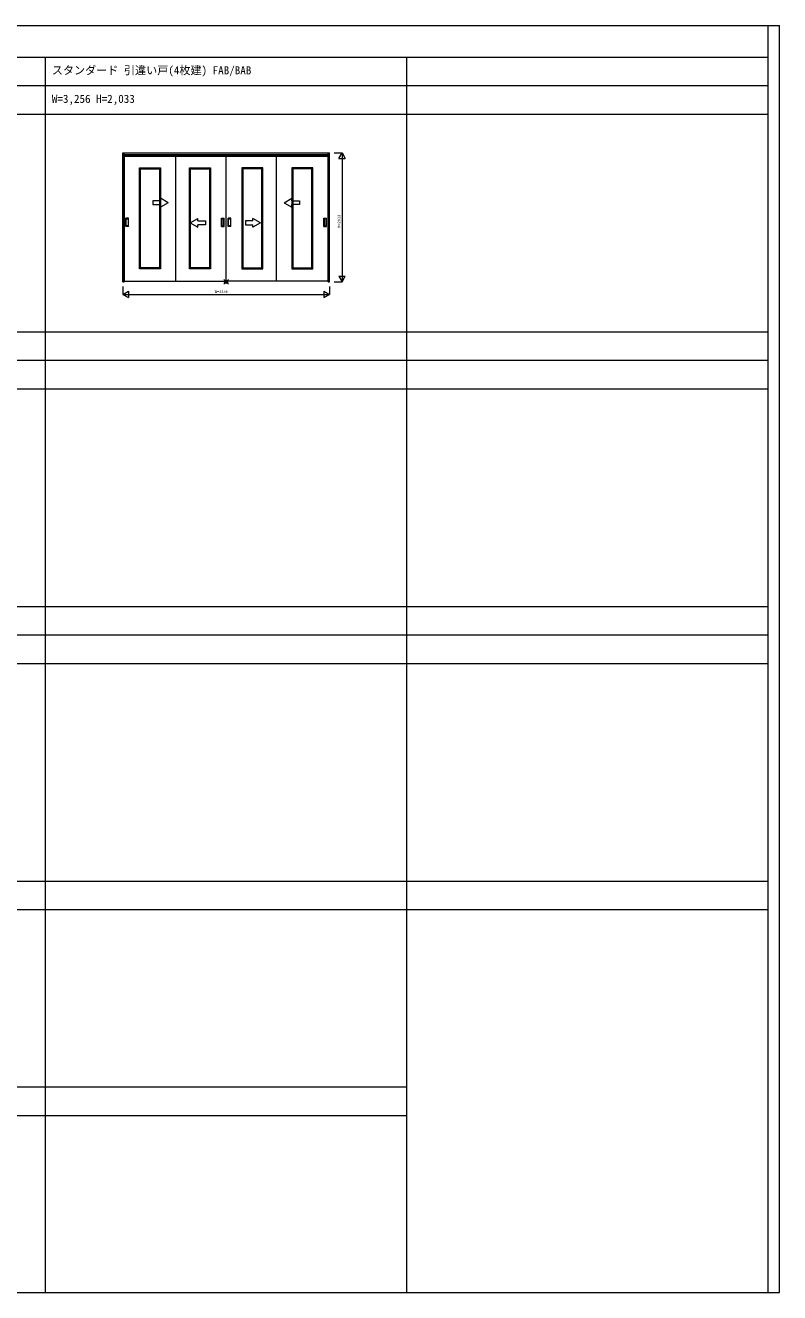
# Model space of a CAD drawing. Units: millimetres, scale not verified. Extents: x -14341 to 14341, y -10000 to 10000.
# Drawn here: x 2442 to 14341, y -10000 to 10000 of the extents above; entities that cross this region are included whole.
import ezdxf
from ezdxf.enums import TextEntityAlignment as Align

# ---------------------------------------------------------------- set-up
doc = ezdxf.new("R2010")
doc.units = ezdxf.units.MM
doc.header["$LTSCALE"] = 50
for name, color, linetype, lineweight in [('0-0_0', 7, 'Continuous', 18), ('0-1_YKK_F1', 7, 'Continuous', 18), ('0-2_YKK_A1', 4, 'Continuous', 18), ('0-3_YKK_N1', 2, 'Continuous', 18), ('0-6_YKK_IN', 1, 'Continuous', 18)]:
    doc.layers.add(name, color=color, linetype=linetype, lineweight=lineweight)
doc.styles.add('ＭＳ ゴシック', font='')
doc.styles.get('ＭＳ ゴシック').set_extended_font_data('MS Gothic')

msp = doc.modelspace()

# ---------------------------------------------------------------- linework, layer by layer
at = {"layer": '0-1_YKK_F1'}
for p, q in [((-14340.51, 10000), (14340.51, 10000)), ((14159.49, -10000), (14159.49, 10000)), ((14340.51, -10000), (14340.51, 10000)), ((-14340.51, 9500), (14159.49, 9500)), ((2759.49, -10000), (2759.49, 9500)), ((8459.49, -10000), (8459.49, 9500)), ((-14340.51, 9050), (14159.49, 9050)), ((-14340.51, 8600), (14159.49, 8600)), ((-14340.51, 5165), (14159.49, 5165)), ((-14340.51, 4715), (14159.49, 4715)), ((-14340.51, 4265), (14159.49, 4265)), ((-14340.51, 830), (14159.49, 830)), ((-14340.51, 380), (14159.49, 380)), ((-14340.51, -70), (14159.49, -70)), ((-14340.51, -3505), (14159.49, -3505)), ((-14340.51, -3955), (14159.49, -3955)), ((-14340.51, -6752.5), (8459.49, -6752.5)), ((-14340.51, -7202.5), (8459.49, -7202.5)), ((-14340.51, -10000), (14340.51, -10000))]:
    msp.add_line(p, q, dxfattribs=at)
at = {"layer": '0-2_YKK_A1'}
for p, q in [((3981.49, 5952.5), (3981.49, 7985.5)), ((3981.49, 7985.5), (7237.49, 7985.5)), ((4001.49, 5952.5), (4001.49, 7985.5)), ((4001.49, 7961.5), (7217.49, 7961.5)), ((4001.49, 7934.5), (7217.49, 7934.5)), ((4817.99, 5961.5), (4817.99, 7941.5)), ((5607.49, 7941.5), (4817.99, 7941.5)), ((5607.49, 5961.5), (5607.49, 7941.5)), ((5611.49, 7941.5), (6400.99, 7941.5)), ((5611.49, 5961.5), (5611.49, 7941.5)), ((6400.99, 5961.5), (6400.99, 7941.5)), ((7217.49, 5952.5), (7217.49, 7985.5)), ((7237.49, 5952.5), (7237.49, 7985.5)), ((4241.66, 7753), (4574.33, 7753)), ((4257.66, 7737), (4241.66, 7753)), ((4257.66, 7737), (4558.33, 7737)), ((4558.33, 7737), (4574.33, 7753)), ((4558.33, 7737), (4558.33, 6173)), ((4574.33, 7753), (4574.33, 6157)), ((5031.16, 7753), (5363.83, 7753)), ((5047.16, 7737), (5031.16, 7753)), ((5047.16, 7737), (5347.83, 7737)), ((5347.83, 7737), (5363.83, 7753)), ((5347.83, 7737), (5347.83, 6173)), ((5363.83, 7753), (5363.83, 6157)), ((5855.16, 7753), (5855.16, 6157)), ((6187.83, 7753), (5855.16, 7753)), ((5871.16, 7737), (5855.16, 7753)), ((5871.16, 7737), (5871.16, 6173)), ((6171.83, 7737), (5871.16, 7737)), ((6171.83, 7737), (6187.83, 7753)), ((6644.66, 7753), (6644.66, 6157)), ((6977.33, 7753), (6644.66, 7753)), ((6660.66, 7737), (6644.66, 7753)), ((6660.66, 7737), (6660.66, 6173)), ((6961.33, 7737), (6660.66, 7737)), ((6961.33, 7737), (6977.33, 7753)), ((4692.99, 7201.5), (4572.99, 7270.78)), ((4572.99, 7231.5), (4572.99, 7270.78)), ((4692.99, 7201.5), (4572.99, 7132.22)), ((6525.99, 7201.5), (6645.99, 7270.78)), ((6525.99, 7201.5), (6645.99, 7132.22)), ((6645.99, 7231.5), (6645.99, 7270.78)), ((4572.99, 7132.22), (4572.99, 7171.5)), ((6645.99, 7132.22), (6645.99, 7171.5)), ((4026.99, 6826.5), (4026.99, 6954.5)), ((4067.99, 6955.5), (4027.99, 6955.5)), ((4067.99, 6825.5), (4027.99, 6825.5)), ((4032.99, 6836.5), (4032.99, 6944.5)), ((4033.99, 6945.5), (4061.99, 6945.5)), ((4061.99, 6835.5), (4033.99, 6835.5)), ((4062.99, 6944.5), (4062.99, 6836.5)), ((4068.99, 6826.5), (4068.99, 6954.5)), ((5043.99, 6883.46), (5163.99, 6952.74)), ((5043.99, 6883.46), (5163.99, 6814.18)), ((5163.99, 6913.46), (5163.99, 6952.74)), ((5163.99, 6814.18), (5163.99, 6853.46)), ((5536.49, 6826.5), (5536.49, 6954.5)), ((5537.49, 6955.5), (5577.49, 6955.5)), ((5537.49, 6825.5), (5577.49, 6825.5)), ((5542.49, 6944.5), (5542.49, 6836.5)), ((5571.49, 6945.5), (5543.49, 6945.5)), ((5543.49, 6835.5), (5571.49, 6835.5)), ((5572.49, 6836.5), (5572.49, 6944.5)), ((5578.49, 6826.5), (5578.49, 6954.5)), ((5640.49, 6826.5), (5640.49, 6954.5)), ((5681.49, 6955.5), (5641.49, 6955.5)), ((5681.49, 6825.5), (5641.49, 6825.5)), ((5646.49, 6836.5), (5646.49, 6944.5)), ((5647.49, 6945.5), (5675.49, 6945.5)), ((5675.49, 6835.5), (5647.49, 6835.5)), ((5676.49, 6944.5), (5676.49, 6836.5)), ((5682.49, 6826.5), (5682.49, 6954.5)), ((6152.49, 6883.46), (6032.49, 6952.74)), ((6032.49, 6913.46), (6032.49, 6952.74)), ((6152.49, 6883.46), (6032.49, 6814.18)), ((6032.49, 6814.18), (6032.49, 6853.46)), ((7149.99, 6826.5), (7149.99, 6954.5)), ((7150.99, 6955.5), (7190.99, 6955.5)), ((7150.99, 6825.5), (7190.99, 6825.5)), ((7155.99, 6944.5), (7155.99, 6836.5)), ((7184.99, 6945.5), (7156.99, 6945.5)), ((7156.99, 6835.5), (7184.99, 6835.5)), ((7185.99, 6836.5), (7185.99, 6944.5)), ((7191.87, 6890.5), (7192.01, 6890.5)), ((7191.99, 6826.5), (7191.99, 6954.5)), ((4257.66, 6173), (4241.66, 6157)), ((4558.33, 6173), (4574.33, 6157)), ((5047.16, 6173), (5031.16, 6157)), ((5347.83, 6173), (5363.83, 6157)), ((5871.16, 6173), (5855.16, 6157)), ((6171.83, 6173), (6187.83, 6157)), ((6660.66, 6173), (6644.66, 6157)), ((6961.33, 6173), (6977.33, 6157)), ((3981.49, 5952.5), (4001.49, 5952.5)), ((3997.99, 5961.5), (4817.99, 5961.5)), ((4817.99, 5961.5), (5607.49, 5961.5)), ((6400.99, 5961.5), (5611.49, 5961.5)), ((7220.99, 5961.5), (6400.99, 5961.5)), ((7217.49, 5952.5), (7237.49, 5952.5))]:
    msp.add_line(p, q, dxfattribs=at)
for points in [[(4817.99, 7941.5), (3997.99, 7941.5), (3997.99, 5961.5)], [(6400.99, 7941.5), (7220.99, 7941.5), (7220.99, 5961.5)], [(4574.33, 6157), (4241.66, 6157), (4241.66, 7753)], [(4558.33, 6173), (4257.66, 6173), (4257.66, 7737)], [(5363.83, 6157), (5031.16, 6157), (5031.16, 7753)], [(5347.83, 6173), (5047.16, 6173), (5047.16, 7737)], [(5855.16, 6157), (6187.83, 6157), (6187.83, 7753)], [(5871.16, 6173), (6171.83, 6173), (6171.83, 7737)], [(6644.66, 6157), (6977.33, 6157), (6977.33, 7753)], [(6660.66, 6173), (6961.33, 6173), (6961.33, 7737)], [(4572.99, 7231.5), (4452.99, 7231.5), (4452.99, 7171.5), (4572.99, 7171.5)], [(6645.99, 7231.5), (6765.99, 7231.5), (6765.99, 7171.5), (6645.99, 7171.5)], [(5163.99, 6913.46), (5283.99, 6913.46), (5283.99, 6853.46), (5163.99, 6853.46)], [(6032.49, 6913.46), (5912.49, 6913.46), (5912.49, 6853.46), (6032.49, 6853.46)]]:
    msp.add_lwpolyline(points, dxfattribs=at)
for centre, start, end in [((4027.99, 6954.5), 90, 180), ((4027.99, 6826.5), 180, 270), ((4033.99, 6944.5), 90, 180), ((4033.99, 6836.5), 180, 270), ((4061.99, 6944.5), 0, 90), ((4061.99, 6836.5), 270, 0), ((4067.99, 6954.5), 0, 90), ((4067.99, 6826.5), 270, 0), ((5537.49, 6954.5), 90, 180), ((5537.49, 6826.5), 180, 270), ((5543.49, 6944.5), 90, 180), ((5543.49, 6836.5), 180, 270), ((5571.49, 6944.5), 360, 90), ((5571.49, 6836.5), 270, 360), ((5577.49, 6954.5), 0, 90), ((5577.49, 6826.5), 270, 0), ((5641.49, 6954.5), 90, 180), ((5641.49, 6826.5), 180, 270), ((5647.49, 6944.5), 90, 180), ((5647.49, 6836.5), 180, 270), ((5675.49, 6944.5), 0, 90), ((5675.49, 6836.5), 270, 0), ((5681.49, 6954.5), 0, 90), ((5681.49, 6826.5), 270, 0), ((7150.99, 6954.5), 90, 180), ((7150.99, 6826.5), 180, 270), ((7156.99, 6944.5), 90, 180), ((7156.99, 6836.5), 180, 270), ((7184.99, 6944.5), 360, 90), ((7184.99, 6836.5), 270, 360), ((7190.99, 6954.5), 0, 90), ((7190.99, 6826.5), 270, 0)]:
    msp.add_arc(centre, 1, start, end, dxfattribs=at)
at = {"layer": '0-3_YKK_N1'}
for p, q in [((7312.49, 7985.5), (7437.49, 7985.5)), ((7387.49, 7898.9), (7487.49, 7898.9)), ((7437.49, 7985.5), (7437.49, 5952.5)), ((7387.49, 6039.1), (7487.49, 6039.1)), ((3981.49, 5752.5), (4068.09, 5802.5)), ((4068.09, 5802.5), (4068.09, 5702.5)), ((7150.89, 5802.5), (7237.49, 5752.5)), ((7237.49, 5877.5), (7237.49, 5752.5)), ((7312.49, 5952.5), (7437.49, 5952.5)), ((3981.49, 5752.5), (4068.09, 5702.5))]:
    msp.add_line(p, q, dxfattribs=at)
for points in [[(7387.49, 7898.9), (7437.49, 7985.5), (7487.49, 7898.9)], [(7387.49, 6039.1), (7437.49, 5952.5), (7487.49, 6039.1)], [(3981.49, 5877.5), (3981.49, 5752.5), (7237.49, 5752.5)], [(7150.89, 5802.5), (7150.89, 5702.5), (7237.49, 5752.5)]]:
    msp.add_lwpolyline(points, dxfattribs=at)
at = {"layer": '0-6_YKK_IN'}
for p, q in [((5574.14, 5917.14), (5644.85, 5987.86)), ((5574.14, 5987.86), (5644.85, 5917.14))]:
    msp.add_line(p, q, dxfattribs=at)
msp.add_circle((5609.49, 5952.5), 25, dxfattribs=at)

# ---------------------------------------------------------------- texts
at = {"layer": '0-0_0', "style": 'ＭＳ ゴシック'}
for s, p in [('スタンダード 引違い戸(4枚建) FAB/BAB', (2859.49, 9187.5)), ('W=3,256 H=2,033', (2859.49, 8737.5))]:
    msp.add_text(s, height=128.3, dxfattribs=at).set_placement(p, align=Align.BOTTOM_LEFT)
at = {"layer": '0-3_YKK_N1', "color": 7, "style": 'ＭＳ ゴシック'}
msp.add_text('H=2033', height=43.99, rotation=90, dxfattribs=at).set_placement((7425.49, 6804), align=Align.BOTTOM_LEFT)
msp.add_text('W=3256', height=43.99, dxfattribs=at).set_placement((5429.49, 5764.5), align=Align.BOTTOM_LEFT)

doc.saveas('drawing.dxf')
